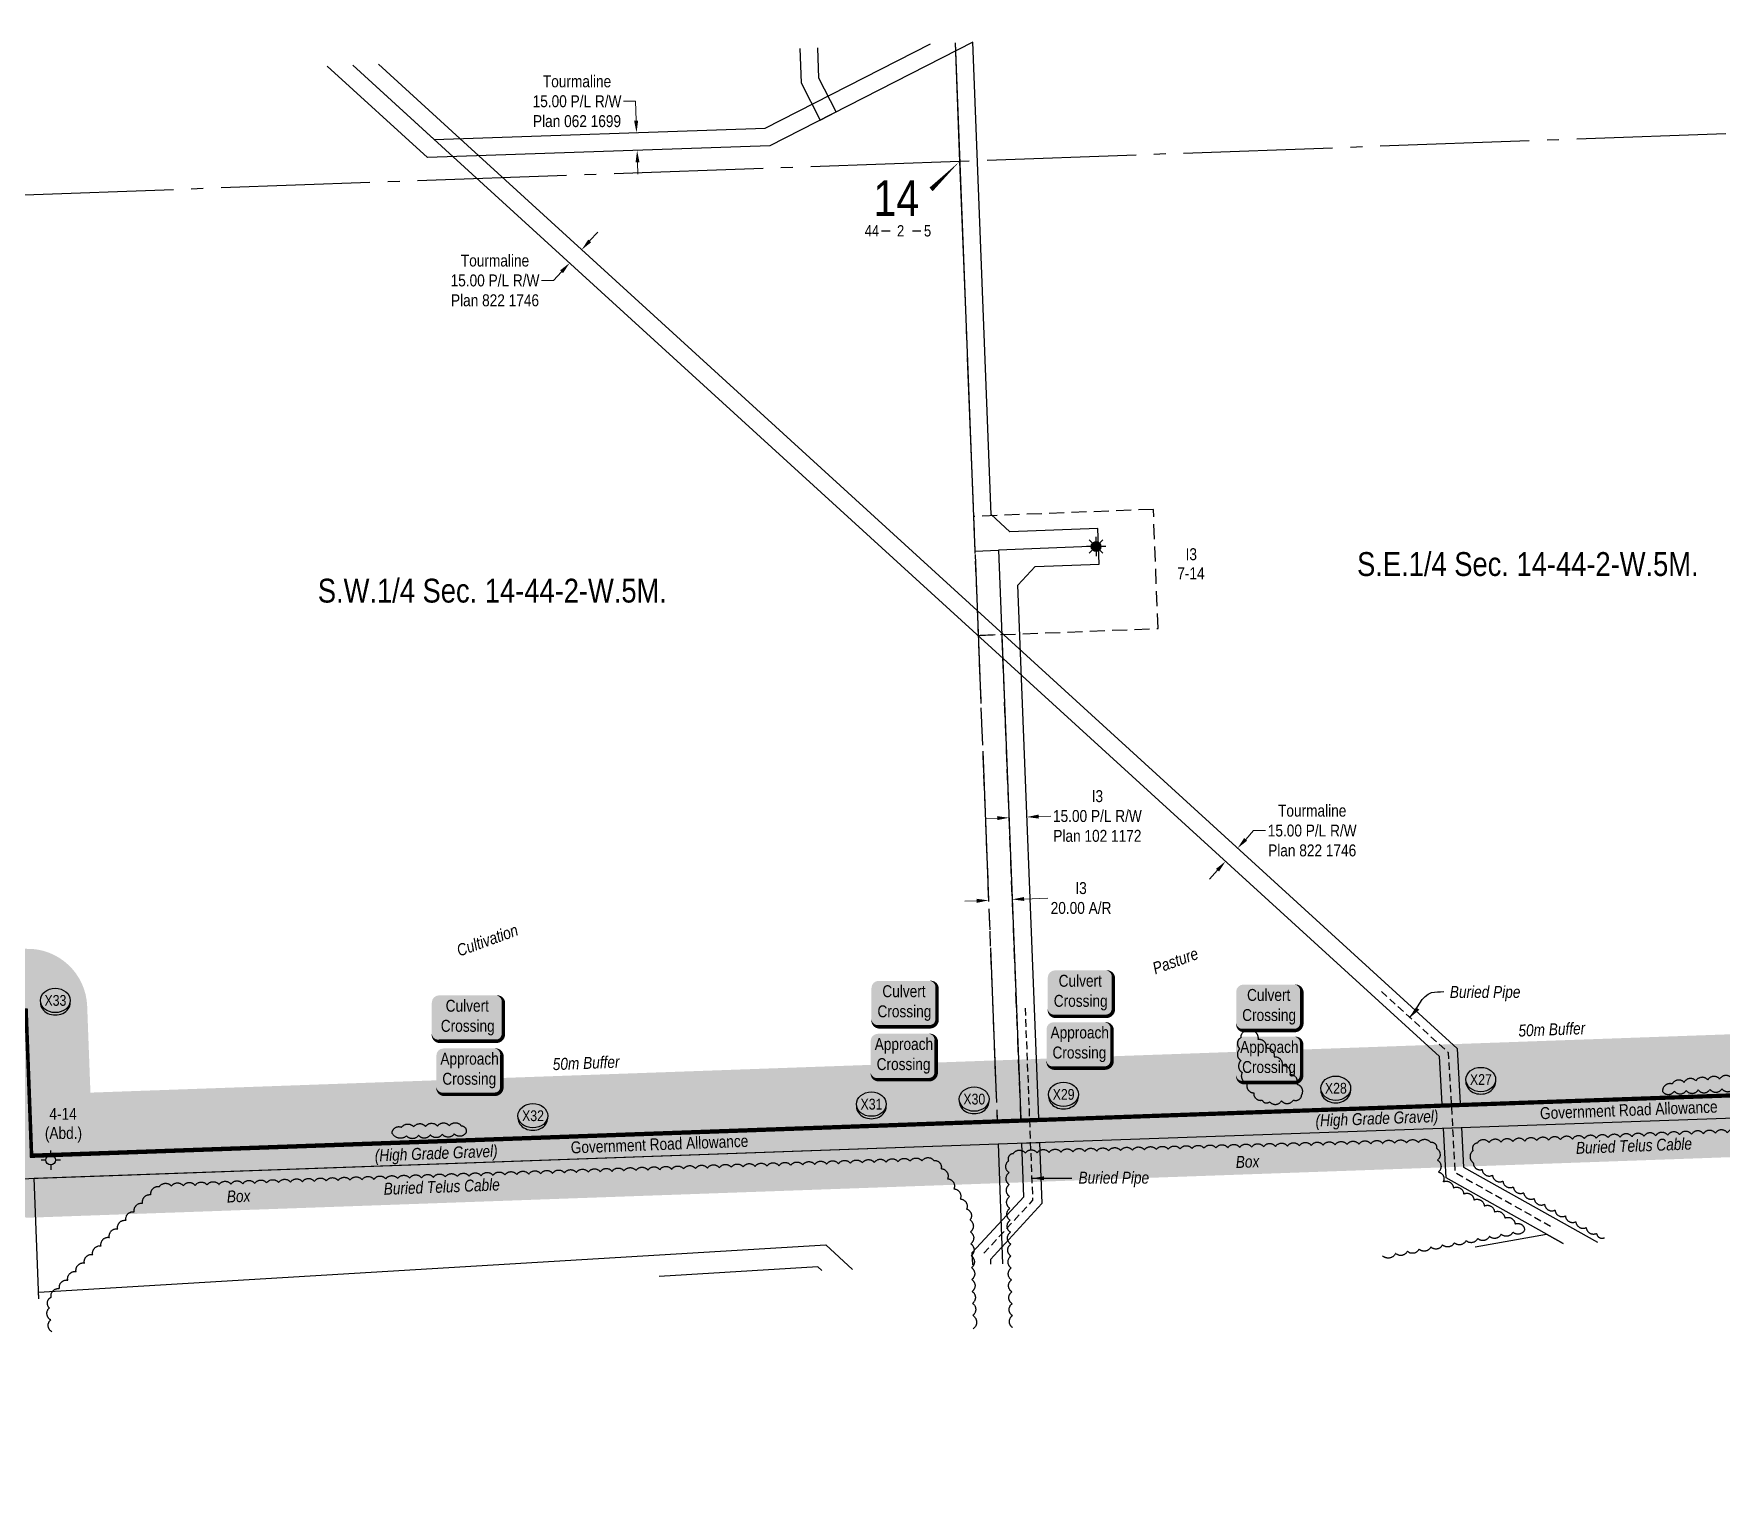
# Model space of a CAD drawing. Extents: x 686576 to 694196, y 5850445 to 5855412.
# Drawn here: x 689162 to 690578, y 5851791 to 5853026 of the extents above; entities that cross this region are included whole.
import ezdxf
from ezdxf.enums import TextEntityAlignment as Align

# ---------------------------------------------------------------- set-up
doc = ezdxf.new("R2010")
doc.units = 0
doc.header["$LTSCALE"] = 5
doc.header["$PDSIZE"] = 0.5
for name, pattern in [('0', [1, 1, 0]), ('foc-ACCESSROAD', [3.75, 2.5, -1.25]), ('foc-QUARTERLINE', [33, 25, -3, 2, -3]), ('UG_PIPE', [1.875, 1.25, -0.625])]:
    doc.linetypes.add(name, pattern=pattern)
doc.layers.get('Defpoints').update_dxf_attribs({"color": 9})
for name, color, linetype in [('10', 1, 'Continuous'), ('9', 3, 'Continuous'), ('AS-PIPE-UG', 44, 'UG_PIPE'), ('AS-PIPE-UG-T', 44, 'Continuous'), ('AS-TELEPHONE-T', 224, 'Continuous'), ('AS-TELUS', 224, 'foc-TEL'), ('C-SYMBOL', 7, 'Continuous'), ('CG-NOTES', 7, 'Continuous'), ('F-AR', 190, 'foc-ACCESSROAD'), ('F-RW', 190, 'Continuous'), ('F-WS', 190, 'foc-ACCESSROAD'), ('F-WS-S', 190, 'Continuous'), ('L-QSEC', 8, 'foc-QUARTERLINE'), ('L-ROAD-T', 7, 'Continuous'), ('L-SEC', 7, 'Continuous'), ('L-SECLBL', 7, 'Continuous'), ('P-BUFFER-H 30m', 51, 'Continuous'), ('P-BUFFER-T', 40, 'Continuous'), ('P-CROSSINGS', 250, 'Continuous'), ('T-BUSH', 110, '0')]:
    doc.layers.add(name, color=color, linetype=linetype)
for name, color, linetype, lineweight in [('F-AR-T', 190, 'Continuous', 9), ('F-RW-T', 190, 'Continuous', 9), ('F-WS-T', 190, 'Continuous', 9), ('T-TEXT', 48, 'Continuous', 18)]:
    doc.layers.add(name, color=color, linetype=linetype, lineweight=lineweight)
doc.layers.add('P-PROPOSED-WL4', color=7, linetype='Continuous', true_color=0x5b5bc8)
doc.styles.add('175L', font='ARIALN.TTF', dxfattribs={"height": 20})
doc.styles.add('80', font='ARIALN.TTF', dxfattribs={"height": 10})
doc.styles.add('80CG', font='ARIALN.TTF', dxfattribs={"height": 10})
doc.styles.add('80L', font='ARIALN.TTF', dxfattribs={"height": 10})
doc.styles.add('80LS', font='ARIALNI.TTF', dxfattribs={"height": 10})
doc.styles.add('Crossing', font='ARIALN.TTF', dxfattribs={"height": 10})
doc.styles.add('foc-LtypeFont', font='ARIALN.TTF', dxfattribs={"height": 7.35})
doc.styles.add('SIMPLEX', font='ARIALN.TTF')
doc.linetypes.add('foc-TEL', pattern='A,2,-1,["T",foc-LtypeFont,S=0.2,R=0,X=-0.425,Y=-0.75],-1.24,8', length=12.24)
doc.linetypes.add('foc-TEL-NOLINE', pattern='A,0,-2,["T",foc-LtypeFont,S=0.2,R=0,X=-0.425,Y=-0.75],-10.24', length=12.24)
doc.dimstyles.new('Compass 5 000', dxfattribs={"dimscale": 5, "dimtxt": 9, "dimasz": 2, "dimexe": 0.2, "dimexo": 0.0625, "dimgap": 0.5, "dimtad": 0, "dimtih": 1, "dimtoh": 1, "dimzin": 0, "dimdsep": 46, "dimtxsty": '80CG', "dimcen": 0.1, "dimse1": 1, "dimse2": 1, "dimclrd": 256, "dimclrt": 256, "dimaunit": 1, "dimadec": 4, "dimazin": 0, "dimtfac": 0.06, "dimtofl": 0, "dimtmove": 0, "dimatfit": 1, "dimfxl": 0.2, "dimtolj": 1, "dimtzin": 0, "dimlwd": -1, "dimarcsym": 0})

# ---------------------------------------------------------------- blocks, each defined once
blk = doc.blocks.new('L-SECLBL')
at = {"layer": '9', "color": 7}
for p, q in [((-5.1, -27.8), (-12.3, -27.8)), ((20.7, -27.8), (13.5, -27.8))]:
    blk.add_line(p, q, dxfattribs=at)
at = {"layer": '10', "color": 2, "style": 'SIMPLEX'}
blk.add_attdef('SEC', text='', height=30, dxfattribs=at).set_placement((0, 0), align=Align.MIDDLE)
at = {"layer": '10', "color": 5, "style": '80L'}
blk.add_attdef('TWP', text='', height=9.5, dxfattribs=at).set_placement((-14.4, -27.4), align=Align.MIDDLE_RIGHT)
blk.add_attdef('RGE', text='', height=9.5, dxfattribs=at).set_placement((3.6, -27.4), align=Align.MIDDLE_CENTER)
blk.add_attdef('MER', text='', height=9.5, dxfattribs=at).set_placement((23.2, -27.4), align=Align.MIDDLE_LEFT)
blk = doc.blocks.new('*D62')
at = {"layer": 'Defpoints', "color": 0, "transparency": 16777216}
for p in [(689960.8, 5852351.3), (689980.7, 5852352.1), (689962.9, 5852298.8)]:
    blk.add_point(p, dxfattribs=at)
at = {"layer": 'F-AR-T', "transparency": 16777216}
for p, q in [((689952.9, 5852298.4), (689942.9, 5852298)), ((689992.8, 5852299.9), (690012.7, 5852300.7))]:
    blk.add_line(p, q, dxfattribs=at)
for points in [[(689952.8, 5852300.1), (689953, 5852296.7), (689962.9, 5852298.8)], [(689992.7, 5852301.6), (689992.8, 5852298.3), (689982.8, 5852299.6)]]:
    blk.add_solid(points, dxfattribs=at)
at = {"layer": 'F-AR-T', "transparency": 16777216, "insert": (690040.5, 5852300.7), "char_height": 10, "attachment_point": 5, "style": '80CG'}
blk.add_mtext('\\A1;I3\\P20.00 A/R', dxfattribs=at)
blk = doc.blocks.new('*D76')
at = {"layer": 'Defpoints', "color": 0, "transparency": 16777216}
for p in [(689611.5, 5852833.4), (689651.9, 5852816.9), (689641.8, 5852805.8)]:
    blk.add_point(p, dxfattribs=at)
at = {"layer": 'F-RW-T', "transparency": 16777216}
for p, q in [((689628.3, 5852851.9), (689635.1, 5852859.3)), ((689598, 5852818.7), (689588, 5852818.7)), ((689604.8, 5852826), (689598, 5852818.7))]:
    blk.add_line(p, q, dxfattribs=at)
for points in [[(689627.1, 5852853), (689629.6, 5852850.8), (689621.6, 5852844.5)], [(689603.5, 5852827.2), (689606, 5852824.9), (689611.5, 5852833.4)]]:
    blk.add_solid(points, dxfattribs=at)
at = {"layer": 'F-RW-T', "transparency": 16777216, "insert": (689548.9, 5852818.7), "char_height": 10, "attachment_point": 5, "style": '80CG'}
blk.add_mtext('\\A1;Tourmaline\\P15.00 P/L R/W\\PPlan 822 1746', dxfattribs=at)
blk = doc.blocks.new('*D77')
at = {"layer": 'Defpoints', "color": 0, "transparency": 16777216}
for p in [(689608.7, 5852940.8), (689667.6, 5852942.8), (689609.2, 5852925.8)]:
    blk.add_point(p, dxfattribs=at)
at = {"layer": 'F-RW-T', "transparency": 16777216}
for p, q in [((689666.7, 5852969), (689656.7, 5852969)), ((689667.3, 5852952.8), (689666.7, 5852969)), ((689668.5, 5852917.8), (689668.8, 5852907.8))]:
    blk.add_line(p, q, dxfattribs=at)
for points in [[(689669, 5852952.8), (689665.6, 5852952.7), (689667.6, 5852942.8)], [(689670.1, 5852917.9), (689666.8, 5852917.8), (689668.1, 5852927.8)]]:
    blk.add_solid(points, dxfattribs=at)
at = {"layer": 'F-RW-T', "transparency": 16777216, "insert": (689617.7, 5852969), "char_height": 10, "attachment_point": 5, "style": '80CG'}
blk.add_mtext('\\A1;Tourmaline\\P15.00 P/L R/W\\PPlan 062 1699', dxfattribs=at)
blk = doc.blocks.new('*D78')
at = {"layer": 'Defpoints', "color": 0, "transparency": 16777216}
for p in [(690127.4, 5852383.1), (690117.3, 5852372), (690171.8, 5852342.5)]:
    blk.add_point(p, dxfattribs=at)
at = {"layer": 'F-RW-T', "transparency": 16777216}
for p, q in [((690178.6, 5852349.9), (690185.3, 5852357.3)), ((690185.3, 5852357.3), (690195.3, 5852357.3)), ((690155, 5852324.1), (690148.2, 5852316.7))]:
    blk.add_line(p, q, dxfattribs=at)
for points in [[(690177.3, 5852351.1), (690179.8, 5852348.8), (690171.8, 5852342.5)], [(690153.7, 5852325.2), (690156.2, 5852323), (690161.7, 5852331.5)]]:
    blk.add_solid(points, dxfattribs=at)
at = {"layer": 'F-RW-T', "transparency": 16777216, "insert": (690234.4, 5852357.3), "char_height": 10, "attachment_point": 5, "style": '80CG'}
blk.add_mtext('\\A1;Tourmaline\\P15.00 P/L R/W\\PPlan 822 1746', dxfattribs=at)
blk = doc.blocks.new('xing2')
h = blk.add_hatch(color=50)
h.dxf.hatch_style = 1
edge = h.paths.add_edge_path()
edge.add_ellipse((0, 0), major_axis=(-12.5, 0), ratio=0.816297, start_angle=0, end_angle=360)
h = blk.add_hatch(color=250)
h.dxf.hatch_style = 1
edge = h.paths.add_edge_path()
edge.add_ellipse((0, -2), major_axis=(-12.5, 0), ratio=0.816297, start_angle=0, end_angle=180)
edge.add_line((12.5, -2), (12.5, 0))
edge.add_ellipse((0, 0), major_axis=(-12.5, 0), ratio=0.816297, start_angle=0, end_angle=180, ccw=False)
edge.add_line((-12.5, 0), (-12.5, -2))
at = {"color": 250}
blk.add_ellipse((0, 0), major_axis=(-12.5, 0), ratio=0.816297, dxfattribs=at)
blk.add_ellipse((0, -2), major_axis=(-12.5, 0), ratio=0.816297, start_param=0, end_param=3.141593, dxfattribs=at)
at = {"color": 250, "style": 'Crossing'}
blk.add_attdef('CROSSING', text='', height=9, dxfattribs=at).set_placement((0.1, 0), align=Align.MIDDLE_CENTER)
at = {"color": 250, "style": 'Crossing', "flags": 1}
for tag, p in [('OWNER', (0.1, -12.5)), ('DESCRIPTION', (0.1, -25.8)), ('LOCATION', (0.1, -39.3)), ('DWG_REF', (0.1, -52.8))]:
    blk.add_attdef(tag, text='', height=9, dxfattribs=at).set_placement(p, align=Align.MIDDLE_CENTER)
blk = doc.blocks.new('GABD')
for p, q in [((-0.81, 0), (-1.62, 0)), ((0, 0.81), (0, 1.62)), ((1.62, 0), (0.81, 0)), ((0, -0.81), (0, -1.62))]:
    blk.add_line(p, q)
blk.add_circle((0, 0), 0.8)
blk = doc.blocks.new('GAS')
h = blk.add_hatch(color=255)
h.dxf.hatch_style = 1
edge = h.paths.add_edge_path()
edge.add_arc((0, 0), 0.9, 0, 360)
for p, q in [((-0.81, 0), (-1.62, 0)), ((-0.57, 0.57), (-1.14, 1.14)), ((0, 0.81), (0, 1.62)), ((0.57, 0.57), (1.14, 1.14)), ((1.62, 0), (0.81, 0)), ((-0.57, -0.57), (-1.14, -1.14)), ((0, -0.81), (0, -1.62)), ((1.14, -1.14), (0.57, -0.57))]:
    blk.add_line(p, q)
blk.add_circle((0, 0), 0.8)
blk = doc.blocks.new('*U54')
h = blk.add_hatch(color=254)
edge = h.paths.add_edge_path()
edge.add_line((-21.5, -20), (21.5, -20))
edge.add_arc((21.5, -14), 6, 270, 360)
edge.add_line((27.5, -14), (27.5, 12.5))
edge.add_arc((21.5, 12.5), 6, 0, 90)
edge.add_line((21.5, 18.5), (-21.5, 18.5))
edge.add_arc((-21.5, 12.5), 6, 90, 180)
edge.add_line((-27.5, 12.5), (-27.5, -14))
edge.add_arc((-21.5, -14), 6, 180, 270)
at = {"color": 160, "flags": 128}
blk.add_lwpolyline([(-21.5, -20, 3, 3, 0), (21.5, -20, 3, 3, 0.414214), (27.5, -14, 3, 3, 0), (27.5, 12.5, 3, 0, 0.414214), (21.5, 18.5, 0, 0, 0), (-21.5, 18.5, 0, 0, 0.414214), (-27.5, 12.5, 0, 0, 0), (-27.5, -14, 0, 3, 0.414214)], format="xyseb", close=True, dxfattribs=at)
at = {"color": 160, "style": '80'}
blk.add_attdef('ENTER_TEXT_001', (-26.8, -4.9), '', height=10, dxfattribs=at)
blk = doc.blocks.new('*U55')
h = blk.add_hatch(color=254)
edge = h.paths.add_edge_path()
edge.add_line((-21.5, -20), (21.5, -20))
edge.add_arc((21.5, -14), 6, 270, 360)
edge.add_line((27.5, -14), (27.5, 12.5))
edge.add_arc((21.5, 12.5), 6, 0, 90)
edge.add_line((21.5, 18.5), (-21.5, 18.5))
edge.add_arc((-21.5, 12.5), 6, 90, 180)
edge.add_line((-27.5, 12.5), (-27.5, -14))
edge.add_arc((-21.5, -14), 6, 180, 270)
at = {"color": 160, "flags": 128}
blk.add_lwpolyline([(-21.5, -20, 3, 3, 0), (21.5, -20, 3, 3, 0.414214), (27.5, -14, 3, 3, 0), (27.5, 12.5, 3, 0, 0.414214), (21.5, 18.5, 0, 0, 0), (-21.5, 18.5, 0, 0, 0.414214), (-27.5, 12.5, 0, 0, 0), (-27.5, -14, 0, 3, 0.414214)], format="xyseb", close=True, dxfattribs=at)
at = {"color": 160, "style": '80'}
blk.add_attdef('ENTER_TEXT_001', (-26.8, -4.9), '', height=10, dxfattribs=at)
blk = doc.blocks.new('*U56')
h = blk.add_hatch(color=254)
edge = h.paths.add_edge_path()
edge.add_line((-21.5, -20), (21.5, -20))
edge.add_arc((21.5, -14), 6, 270, 360)
edge.add_line((27.5, -14), (27.5, 12.5))
edge.add_arc((21.5, 12.5), 6, 0, 90)
edge.add_line((21.5, 18.5), (-21.5, 18.5))
edge.add_arc((-21.5, 12.5), 6, 90, 180)
edge.add_line((-27.5, 12.5), (-27.5, -14))
edge.add_arc((-21.5, -14), 6, 180, 270)
at = {"color": 160, "flags": 128}
blk.add_lwpolyline([(-21.5, -20, 3, 3, 0), (21.5, -20, 3, 3, 0.414214), (27.5, -14, 3, 3, 0), (27.5, 12.5, 3, 0, 0.414214), (21.5, 18.5, 0, 0, 0), (-21.5, 18.5, 0, 0, 0.414214), (-27.5, 12.5, 0, 0, 0), (-27.5, -14, 0, 3, 0.414214)], format="xyseb", close=True, dxfattribs=at)
at = {"color": 160, "style": '80'}
blk.add_attdef('ENTER_TEXT_001', (-26.8, -4.9), '', height=10, dxfattribs=at)
blk = doc.blocks.new('*U57')
h = blk.add_hatch(color=254)
edge = h.paths.add_edge_path()
edge.add_line((-24, -20), (24, -20))
edge.add_arc((24, -14), 6, 270, 360)
edge.add_line((30, -14), (30, 12.5))
edge.add_arc((24, 12.5), 6, 0, 90)
edge.add_line((24, 18.5), (-24, 18.5))
edge.add_arc((-24, 12.5), 6, 90, 180)
edge.add_line((-30, 12.5), (-30, -14))
edge.add_arc((-24, -14), 6, 180, 270)
at = {"color": 160, "flags": 128}
blk.add_lwpolyline([(-24, -20, 3, 3, 0), (24, -20, 3, 3, 0.414214), (30, -14, 3, 3, 0), (30, 12.5, 3, 0, 0.414214), (24, 18.5, 0, 0, 0), (-24, 18.5, 0, 0, 0.414214), (-30, 12.5, 0, 0, 0), (-30, -14, 0, 3, 0.414214)], format="xyseb", close=True, dxfattribs=at)
at = {"color": 160, "style": '80'}
blk.add_attdef('ENTER_TEXT_001', (-26.8, -4.9), '', height=10, dxfattribs=at)
blk = doc.blocks.new('*U35')
h = blk.add_hatch(color=59)
edge = h.paths.add_edge_path()
edge.add_line((-21.5, -20), (21.5, -20))
edge.add_arc((21.5, -14), 6, 270, 360)
edge.add_line((27.5, -14), (27.5, 12.5))
edge.add_arc((21.5, 12.5), 6, 0, 90)
edge.add_line((21.5, 18.5), (-21.5, 18.5))
edge.add_arc((-21.5, 12.5), 6, 90, 180)
edge.add_line((-27.5, 12.5), (-27.5, -14))
edge.add_arc((-21.5, -14), 6, 180, 270)
at = {"color": 1, "flags": 128}
blk.add_lwpolyline([(-21.5, -20, 3, 3, 0), (21.5, -20, 3, 3, 0.414214), (27.5, -14, 3, 3, 0), (27.5, 12.5, 3, 0, 0.414214), (21.5, 18.5, 0, 0, 0), (-21.5, 18.5, 0, 0, 0.414214), (-27.5, 12.5, 0, 0, 0), (-27.5, -14, 0, 3, 0.414214)], format="xyseb", close=True, dxfattribs=at)
blk.add_lwpolyline([(41.2, -43.8, 0, 7.5, 0), (0, 0, 0, 0, 0)], format="xyseb", dxfattribs=at)
at = {"color": 1, "style": '80'}
blk.add_attdef('ENTER_TEXT_001', (-36, -5), '', height=10, dxfattribs=at)
blk = doc.blocks.new('*U36')
h = blk.add_hatch(color=59)
edge = h.paths.add_edge_path()
edge.add_line((-21.5, -20), (21.5, -20))
edge.add_arc((21.5, -14), 6, 270, 360)
edge.add_line((27.5, -14), (27.5, 12.5))
edge.add_arc((21.5, 12.5), 6, 0, 90)
edge.add_line((21.5, 18.5), (-21.5, 18.5))
edge.add_arc((-21.5, 12.5), 6, 90, 180)
edge.add_line((-27.5, 12.5), (-27.5, -14))
edge.add_arc((-21.5, -14), 6, 180, 270)
at = {"color": 1, "flags": 128}
blk.add_lwpolyline([(-21.5, -20, 3, 3, 0), (21.5, -20, 3, 3, 0.414214), (27.5, -14, 3, 3, 0), (27.5, 12.5, 3, 0, 0.414214), (21.5, 18.5, 0, 0, 0), (-21.5, 18.5, 0, 0, 0.414214), (-27.5, 12.5, 0, 0, 0), (-27.5, -14, 0, 3, 0.414214)], format="xyseb", close=True, dxfattribs=at)
blk.add_lwpolyline([(-60.5, -65, 0, 7.5, 0), (0, 0, 0, 0, 0)], format="xyseb", dxfattribs=at)
at = {"color": 1, "style": '80'}
blk.add_attdef('ENTER_TEXT_001', (-36, -5), '', height=10, dxfattribs=at)
blk = doc.blocks.new('*U37')
h = blk.add_hatch(color=59)
edge = h.paths.add_edge_path()
edge.add_line((-21.5, -20), (21.5, -20))
edge.add_arc((21.5, -14), 6, 270, 360)
edge.add_line((27.5, -14), (27.5, 12.5))
edge.add_arc((21.5, 12.5), 6, 0, 90)
edge.add_line((21.5, 18.5), (-21.5, 18.5))
edge.add_arc((-21.5, 12.5), 6, 90, 180)
edge.add_line((-27.5, 12.5), (-27.5, -14))
edge.add_arc((-21.5, -14), 6, 180, 270)
at = {"color": 1, "flags": 128}
blk.add_lwpolyline([(-21.5, -20, 3, 3, 0), (21.5, -20, 3, 3, 0.414214), (27.5, -14, 3, 3, 0), (27.5, 12.5, 3, 0, 0.414214), (21.5, 18.5, 0, 0, 0), (-21.5, 18.5, 0, 0, 0.414214), (-27.5, 12.5, 0, 0, 0), (-27.5, -14, 0, 3, 0.414214)], format="xyseb", close=True, dxfattribs=at)
blk.add_lwpolyline([(-1.9, -58.7, 0, 7.5, 0), (0, 0, 0, 0, 0)], format="xyseb", dxfattribs=at)
at = {"color": 1, "style": '80'}
blk.add_attdef('ENTER_TEXT_001', (-36, -5), '', height=10, dxfattribs=at)
blk = doc.blocks.new('*U28')
h = blk.add_hatch(color=59)
edge = h.paths.add_edge_path()
edge.add_line((-21.5, -20), (21.5, -20))
edge.add_arc((21.5, -14), 6, 270, 360)
edge.add_line((27.5, -14), (27.5, 12.5))
edge.add_arc((21.5, 12.5), 6, 0, 90)
edge.add_line((21.5, 18.5), (-21.5, 18.5))
edge.add_arc((-21.5, 12.5), 6, 90, 180)
edge.add_line((-27.5, 12.5), (-27.5, -14))
edge.add_arc((-21.5, -14), 6, 180, 270)
at = {"color": 1, "flags": 128}
blk.add_lwpolyline([(-21.5, -20, 3, 3, 0), (21.5, -20, 3, 3, 0.414214), (27.5, -14, 3, 3, 0), (27.5, 12.5, 3, 0, 0.414214), (21.5, 18.5, 0, 0, 0), (-21.5, 18.5, 0, 0, 0.414214), (-27.5, 12.5, 0, 0, 0), (-27.5, -14, 0, 3, 0.414214)], format="xyseb", close=True, dxfattribs=at)
blk.add_lwpolyline([(39.3, -57.9, 0, 7.5, 0), (0, 0, 0, 0, 0)], format="xyseb", dxfattribs=at)
at = {"color": 1, "style": '80'}
blk.add_attdef('ENTER_TEXT_001', (-36, -5), '', height=10, dxfattribs=at)
blk = doc.blocks.new('*D60')
at = {"layer": 'Defpoints', "color": 0, "transparency": 16777216}
for p in [(689979.9, 5852375.4), (689994.8, 5852376), (689995.1, 5852368.7)]:
    blk.add_point(p, dxfattribs=at)
at = {"layer": 'F-RW-T', "transparency": 16777216}
for p, q in [((689970.2, 5852367.8), (689960.2, 5852367.4)), ((690005.1, 5852369.1), (690015.1, 5852369.5))]:
    blk.add_line(p, q, dxfattribs=at)
for points in [[(689970.1, 5852369.4), (689970.3, 5852366.1), (689980.2, 5852368.1)], [(690005, 5852370.8), (690005.1, 5852367.4), (689995.1, 5852368.7)]]:
    blk.add_solid(points, dxfattribs=at)
at = {"layer": 'F-RW-T', "transparency": 16777216, "insert": (690054.2, 5852369.5), "char_height": 10, "attachment_point": 5, "style": '80CG'}
blk.add_mtext('\\A1;I3\\P15.00 P/L R/W\\PPlan 102 1172', dxfattribs=at)

msp = doc.modelspace()

# ---------------------------------------------------------------- hatches: boundary and pattern name
at = {"layer": 'P-BUFFER-H 30m'}
h = msp.add_hatch(color=256, dxfattribs=at)
h.dxf.hatch_style = 1
edge = h.paths.add_edge_path()
edge.add_line((692485.285, 5850546.224), (693234.672, 5850576.164))
edge.add_arc((693232.676, 5850626.124), 50, 272.287877, 362.287866)
edge.add_line((693282.637, 5850628.12), (693278.626, 5850728.505))
edge.add_arc((693228.666, 5850726.509), 50, 2.287866, 92.287866)
edge.add_line((693226.67, 5850776.47), (693223.672, 5850776.35))
edge.add_arc((693225.668, 5850726.39), 50, 92.287866, 182.287866)
edge.add_line((693175.708, 5850724.394), (693177.603, 5850676.966))
edge.add_line((693177.603, 5850676.966), (692534.182, 5850651.26))
edge.add_line((692534.182, 5850651.26), (692529.376, 5850774.462))
edge.add_arc((692479.414, 5850772.513), 50, 2.233701, 40.448379)
edge.add_line((692517.464, 5850804.951), (692013.475, 5851396.124))
edge.add_line((692013.475, 5851396.124), (691332.729, 5852195.181))
edge.add_arc((691294.669, 5852162.755), 50, 40.428902, 92.157267)
edge.add_line((691292.786, 5852212.72), (690776.752, 5852193.281))
edge.add_line((690776.752, 5852193.281), (689968.222, 5852164.524))
edge.add_line((689968.222, 5852164.524), (689209.528, 5852137.539))
edge.add_line((689209.528, 5852137.539), (689206.801, 5852210.075))
edge.add_arc((689156.836, 5852208.197), 50, 2.15307, 92.15307)
edge.add_line((689154.957, 5852258.161), (689134.896, 5852257.407))
edge.add_arc((689136.775, 5852207.442), 50, 92.15307, 182.133807)
edge.add_line((689086.809, 5852205.581), (689089.508, 5852133.156))
edge.add_line((689089.508, 5852133.156), (688334.288, 5852104.552))
edge.add_line((688334.288, 5852104.552), (687584.019, 5852076.138))
edge.add_line((687584.019, 5852076.138), (687563.311, 5852622.77))
edge.add_arc((687513.347, 5852620.878), 50, 2.169403, 92.169403)
edge.add_line((687511.455, 5852670.842), (687481.315, 5852669.7))
edge.add_arc((687483.207, 5852619.736), 50, 92.169403, 182.169403)
edge.add_line((687433.243, 5852617.843), (687433.357, 5852614.845))
edge.add_arc((687483.321, 5852616.738), 50, 182.169403, 244.990014)
edge.add_line((687462.182, 5852571.426), (687483.098, 5852019.277))
edge.add_arc((687533.063, 5852021.169), 50, 182.169403, 272.168912)
edge.add_line((687534.955, 5851971.205), (688338.186, 5852001.626))
edge.add_line((688338.186, 5852001.626), (689146.336, 5852032.234))
edge.add_arc((689144.443, 5852082.198), 50, 272.168987, 280.122251)
edge.add_arc((689158.552, 5852082.692), 50, 263.890944, 272.037006)
edge.add_line((689160.329, 5852032.724), (689971.883, 5852061.589))
edge.add_line((689971.883, 5852061.589), (690780.468, 5852090.348))
edge.add_arc((690778.691, 5852140.316), 50, 272.037006, 272.157267)
edge.add_line((690780.573, 5852090.352), (691270.987, 5852108.825))
edge.add_line((691270.987, 5852108.825), (691935.081, 5851329.315))
edge.add_line((691935.081, 5851329.315), (692427.17, 5850752.101))
edge.add_line((692427.17, 5850752.101), (692433.327, 5850594.236))
edge.add_arc((692483.289, 5850596.185), 50, 182.233701, 272.287877)

# ---------------------------------------------------------------- linework, layer by layer
at = {"layer": 'AS-PIPE-UG', "flags": 128}
for points in [[(690292.468, 5852222.365), (690348.563, 5852171.194), (690351.021, 5852128.249), (690354.158, 5852070.554), (690434.57, 5852025.446)], [(689958.923, 5852002.791), (690000.114, 5852047.31), (689997.476, 5852115.484), (689993.81, 5852209.337)]]:
    msp.add_lwpolyline(points, dxfattribs=at)
at = {"layer": 'AS-TELUS', "linetype": 'foc-TEL-NOLINE', "flags": 128}
msp.add_lwpolyline([(686607.197, 5851968.954), (686725.132, 5851973.366), (687512.019, 5852003.243), (687537.041, 5852004.116), (688337.184, 5852034.495), (689142.251, 5852064.985), (689970.864, 5852094.457), (690779.391, 5852123.214)], dxfattribs=at)
at = {"layer": 'F-AR', "flags": 128}
msp.add_lwpolyline([(689990.068, 5852115.237), (689974.191, 5852521.703), (689954.206, 5852520.922), (689970.079, 5852114.556)], dxfattribs=at)
at = {"layer": 'F-RW', "flags": 128}
for points in [[(689949.605, 5853018.576), (689779.408, 5852931.675), (689492.166, 5852921.81), (689408.165, 5852998.456)], [(689429.671, 5852999.255), (689497.914, 5852937.016), (689775.602, 5852946.455), (689914.241, 5853017.262)], [(689804.694, 5853013.191), (689805.803, 5852984.468), (689821.756, 5852953.308)], [(689821.756, 5852953.308), (689835.098, 5852960.126), (689820.677, 5852988.356), (689819.698, 5853013.749)], [(689934.836, 5853018.027), (689951.364, 5852591.785), (689971.344, 5852592.565)], [(690055.254, 5852595.843), (690054.669, 5852610.825), (689980.747, 5852607.94), (689965.179, 5852622.341), (689949.659, 5853018.578)], [(689451.068, 5853000.05), (689519.363, 5852937.753), (689953.387, 5852541.881), (690355.902, 5852174.656), (690358.523, 5852128.364), (690343.533, 5852127.831), (690341.25, 5852167.713), (689513.772, 5852922.553), (689429.67, 5852999.255)], [(690004.97, 5852115.774), (689987.496, 5852563.183), (690001.896, 5852578.748), (690055.839, 5852580.853), (690055.839, 5852580.853), (690055.254, 5852595.843), (689971.344, 5852592.565), (689989.981, 5852115.234), (690004.97, 5852115.774)], [(690344.529, 5852107.754), (690359.619, 5852108.273), (690361.424, 5852075.075), (690473.756, 5852012.039)], [(690444.971, 5852010.992), (690346.893, 5852066.03), (690344.529, 5852107.754)], [(689949.597, 5851992.986), (689949.206, 5852003.329), (689992.502, 5852050.122), (689990.765, 5852095.135), (690005.754, 5852095.671), (690007.728, 5852044.496), (689964.428, 5851997.697), (689964.586, 5851993.531)], [(689166.123, 5851964.508), (689165.915, 5851970.093), (689826.44, 5852009.887), (689848.663, 5851989.318)], [(690371.074, 5852008.306), (690430.901, 5852018.905), (690444.999, 5852010.993)], [(689823.154, 5851988.39), (689819.844, 5851991.454), (689686.65, 5851983.429)]]:
    msp.add_lwpolyline(points, dxfattribs=at)
at = {"layer": 'F-WS'}
msp.add_lwpolyline([(689954.206, 5852520.922), (690105.091, 5852526.816), (690101.188, 5852626.74), (689950.303, 5852620.846)], close=True, dxfattribs=at)
at = {"layer": 'L-QSEC', "flags": 128}
for points in [[(689934.789, 5853018.026), (689938.673, 5852918.596)], [(690746.179, 5852947.626), (689938.673, 5852918.596)], [(689938.673, 5852918.596), (689131.38, 5852889.574)], [(689938.673, 5852918.596), (689970.08, 5852114.557)], [(689970.864, 5852094.457), (689974.667, 5851993.898)]]:
    msp.add_lwpolyline(points, dxfattribs=at)
at = {"layer": 'L-SEC', "flags": 128}
for points in [[(690778.581, 5852143.313), (689161.598, 5852085.801)], [(689970.864, 5852094.457), (690779.391, 5852123.214)], [(689162.353, 5852065.7), (689970.864, 5852094.457)], [(689166.113, 5851964.508), (689162.353, 5852065.7)]]:
    msp.add_lwpolyline(points, dxfattribs=at)
at = {"layer": 'L-SECLBL', "flags": 128}
msp.add_lwpolyline([(689938.673, 5852918.596, 0, 4, 0), (689914.712, 5852895.096, 0, 0, 0)], format="xyseb", dxfattribs=at)
at = {"layer": 'P-PROPOSED-WL4', "linetype": 'Continuous', "const_width": 3, "flags": 128}
msp.add_lwpolyline([(693232.374, 5850627.77), (692484.561, 5850597.894), (692477.767, 5850772.069), (691974.165, 5851362.789), (691293.947, 5852161.225), (690778.636, 5852141.814), (689160.155, 5852084.248), (689155.554, 5852206.633), (689138.492, 5852205.991), (689143.05, 5852083.644), (687534.826, 5852022.735), (687512.228, 5852619.273), (687483.591, 5852618.188)], dxfattribs=at)
at = {"layer": 'T-BUSH', "flags": 128}
for points in [[(690198.68, 5852129.916, 0.52056705), (690208.654, 5852130.628, 0.52056705), (690218.627, 5852131.34, 0.52056705), (690225.571, 5852135.582, 0.52056705), (690221.758, 5852144.343, 0.52056705), (690216.177, 5852152.598, 0.52056705), (690209.405, 5852159.955, 0.52056705), (690202.634, 5852167.312, 0.52056705), (690195.862, 5852174.669, 0.52056705), (690189.09, 5852182.026, 0.52056705), (690182.319, 5852189.383, 0.52056705), (690174.439, 5852183.592, 0.52056705), (690173.746, 5852174.364, 0.52056705), (690174.729, 5852164.413, 0.52056705), (690175.712, 5852154.463, 0.52056705), (690179.923, 5852145.65, 0.52056705), (690185.396, 5852137.282, 0.52056705), (690192.47, 5852131.246, 0.52056705)], [(690528.213, 5852138.378, 0.52056705), (690538.201, 5852138.844, 0.52056705), (690548.189, 5852139.31, 0.52056705), (690558.178, 5852139.776, 0.52056705), (690568.166, 5852140.242, 0.52056705), (690578.154, 5852140.708, 0.52056705), (690588.142, 5852141.174, 0.52056705), (690592.671, 5852146.311, 0.52056705), (690586.169, 5852149.714, 0.52056705), (690576.201, 5852148.935, 0.52056705), (690566.232, 5852148.156, 0.52056705), (690556.263, 5852147.377, 0.52056705), (690546.341, 5852146.17, 0.52056705), (690536.437, 5852144.795, 0.52056705)], [(689462.551, 5852103.791, -0.52056705), (689470.663, 5852108.455, -0.52056705), (689480.657, 5852108.767, -0.52056705), (689490.651, 5852109.078, -0.52056705), (689500.645, 5852109.39, -0.52056705), (689510.639, 5852109.702, -0.52056705), (689520.551, 5852109.745, -0.52056705), (689524.501, 5852103.941, -0.52056705), (689514.67, 5852103.035, -0.52056705), (689504.68, 5852102.604, -0.52056705), (689494.69, 5852102.172, -0.52056705), (689484.7, 5852101.741, -0.52056705), (689474.711, 5852101.309, -0.52056705)]]:
    msp.add_lwpolyline(points, format="xyb", close=True, dxfattribs=at)
for points in [[(690720.618, 5851881.14, 0.52056705), (690729.405, 5851876.369, 0.52056705), (690738.193, 5851871.598, 0.52056705), (690746.98, 5851866.827, 0.52056705), (690755.768, 5851862.057, 0.52056705), (690764.555, 5851857.286, 0.52056705), (690773.343, 5851852.515, 0.52056705), (690777.445, 5851855.228, 0.52056705), (690776.993, 5851865.217, 0.52056705), (690776.542, 5851875.206, 0.52056705), (690776.09, 5851885.195, 0.52056705), (690775.638, 5851895.183, 0.52056705), (690775.186, 5851905.172, 0.52056705), (690774.734, 5851915.161, 0.52056705), (690774.282, 5851925.15, 0.52056705), (690773.83, 5851935.139, 0.52056705), (690773.378, 5851945.127, 0.52056705), (690772.926, 5851955.116, 0.52056705), (690772.474, 5851965.105, 0.52056705), (690772.022, 5851975.094, 0.52056705), (690771.571, 5851985.083, 0.52056705), (690771.119, 5851995.071, 0.52056705), (690770.667, 5852005.06, 0.52056705), (690770.215, 5852015.049, 0.52056705), (690769.763, 5852025.038, 0.52056705), (690769.311, 5852035.027, 0.52056705), (690768.859, 5852045.015, 0.52056705), (690768.407, 5852055.004, 0.52056705), (690767.955, 5852064.993, 0.52056705), (690767.503, 5852074.982, 0.52056705), (690767.051, 5852084.97, 0.52056705), (690766.6, 5852094.959, 0.52056705), (690766.148, 5852104.948, 0.52056705), (690762.428, 5852111.372, 0.52056705), (690752.437, 5852110.958, 0.52056705), (690742.447, 5852110.543, 0.52056705), (690732.456, 5852110.128, 0.52056705), (690722.466, 5852109.714, 0.52056705), (690712.476, 5852109.299, 0.52056705), (690702.485, 5852108.885, 0.52056705), (690692.495, 5852108.47, 0.52056705), (690682.504, 5852108.055, 0.52056705), (690672.514, 5852107.641, 0.52056705), (690662.524, 5852107.226, 0.52056705), (690652.533, 5852106.811, 0.52056705), (690642.543, 5852106.397, 0.52056705), (690632.552, 5852105.982, 0.52056705), (690622.562, 5852105.567, 0.52056705), (690612.571, 5852105.153, 0.52056705), (690602.581, 5852104.738, 0.52056705), (690592.591, 5852104.323, 0.52056705), (690582.6, 5852103.909, 0.52056705), (690572.61, 5852103.494, 0.52056705), (690562.619, 5852103.08, 0.52056705), (690552.629, 5852102.665, 0.52056705), (690542.639, 5852102.25, 0.52056705), (690532.648, 5852101.836, 0.52056705), (690522.658, 5852101.421, 0.52056705), (690512.667, 5852101.006, 0.52056705), (690502.677, 5852100.592, 0.52056705), (690492.687, 5852100.177, 0.52056705), (690482.696, 5852099.762, 0.52056705), (690472.706, 5852099.348, 0.52056705), (690462.715, 5852098.933, 0.52056705), (690452.725, 5852098.518, 0.52056705), (690442.735, 5852098.104, 0.52056705), (690432.744, 5852097.689, 0.52056705), (690422.754, 5852097.274, 0.52056705), (690412.763, 5852096.86, 0.52056705), (690402.773, 5852096.445, 0.52056705), (690392.782, 5852096.031, 0.52056705), (690382.792, 5852095.616, 0.52056705), (690372.802, 5852095.201, 0.52056705), (690369.271, 5852088.773, 0.52056705), (690369.571, 5852078.779, 0.52056705), (690376.896, 5852073.054, 0.52056705), (690385.63, 5852068.187, 0.52056705), (690394.364, 5852063.319, 0.52056705), (690403.098, 5852058.451, 0.52056705), (690411.833, 5852053.583, 0.52056705), (690420.567, 5852048.715, 0.52056705), (690429.301, 5852043.847, 0.52056705), (690438.035, 5852038.98, 0.52056705), (690446.769, 5852034.112, 0.52056705), (690455.503, 5852029.244, 0.52056705), (690464.237, 5852024.376, 0.52056705), (690472.971, 5852019.508, 0.52056705), (690479.541, 5852015.847, 0.52056705)], [(689983.118, 5851940.473, -0.52056705), (689982.886, 5851950.47, -0.52056705), (689982.654, 5851960.466, -0.52056705), (689982.422, 5851970.462, -0.52056705), (689982.19, 5851980.459, -0.52056705), (689981.958, 5851990.455, -0.52056705), (689981.726, 5852000.451, -0.52056705), (689981.494, 5852010.448, -0.52056705), (689981.262, 5852020.444, -0.52056705), (689981.03, 5852030.44, -0.52056705), (689980.798, 5852040.437, -0.52056705), (689980.566, 5852050.433, -0.52056705), (689980.334, 5852060.429, -0.52056705), (689980.102, 5852070.426, -0.52056705), (689979.87, 5852080.422, -0.52056705), (689983.723, 5852086.533, -0.52056705), (689993.718, 5852086.801, -0.52056705), (690003.714, 5852087.07, -0.52056705), (690013.709, 5852087.338, -0.52056705), (690023.705, 5852087.606, -0.52056705), (690033.7, 5852087.875, -0.52056705), (690043.695, 5852088.143, -0.52056705), (690053.691, 5852088.411, -0.52056705), (690063.686, 5852088.68, -0.52056705), (690073.682, 5852088.948, -0.52056705), (690083.677, 5852089.217, -0.52056705), (690093.672, 5852089.485, -0.52056705), (690103.668, 5852089.753, -0.52056705), (690113.663, 5852090.022, -0.52056705), (690123.659, 5852090.29, -0.52056705), (690133.654, 5852090.558, -0.52056705), (690143.649, 5852090.827, -0.52056705), (690153.645, 5852091.095, -0.52056705), (690163.64, 5852091.364, -0.52056705), (690173.636, 5852091.632, -0.52056705), (690183.631, 5852091.9, -0.52056705), (690193.626, 5852092.169, -0.52056705), (690203.622, 5852092.437, -0.52056705), (690213.617, 5852092.706, -0.52056705), (690223.613, 5852092.974, -0.52056705), (690233.608, 5852093.242, -0.52056705), (690243.604, 5852093.511, -0.52056705), (690253.599, 5852093.779, -0.52056705), (690263.594, 5852094.047, -0.52056705), (690273.59, 5852094.316, -0.52056705), (690283.585, 5852094.584, -0.52056705), (690293.581, 5852094.853, -0.52056705), (690303.576, 5852095.121, -0.52056705), (690313.571, 5852095.389, -0.52056705), (690323.567, 5852095.658, -0.52056705), (690333.562, 5852095.926, -0.52056705), (690338.739, 5852090.861, -0.52056705), (690339.482, 5852080.89, -0.52056705), (690340.224, 5852070.919, -0.52056705), (690344.239, 5852062.727, -0.52056705), (690352.865, 5852057.669, -0.52056705), (690361.49, 5852052.612, -0.52056705), (690370.116, 5852047.554, -0.52056705), (690378.741, 5852042.496, -0.52056705), (690387.366, 5852037.438, -0.52056705), (690395.992, 5852032.38, -0.52056705), (690404.617, 5852027.322, -0.52056705), (690412.597, 5852022.379, -0.52056705), (690402.759, 5852020.592, -0.52056705), (690392.92, 5852018.805, -0.52056705), (690383.082, 5852017.018, -0.52056705), (690373.244, 5852015.232, -0.52056705), (690363.406, 5852013.445, -0.52056705), (690353.568, 5852011.658, -0.52056705), (690343.73, 5852009.872, -0.52056705), (690333.892, 5852008.085, -0.52056705), (690324.054, 5852006.298, -0.52056705), (690314.216, 5852004.512, -0.52056705), (690304.378, 5852002.725, -0.52056705), (690293.372, 5852000.726, -0.52056705)], [(689177.239, 5851937.018, -0.52056705), (689176.176, 5851946.96, -0.52056705), (689175.113, 5851956.903, -0.52056705), (689176.564, 5851965.976, -0.52056705), (689183.541, 5851973.138, -0.52056705), (689190.519, 5851980.3, -0.52056705), (689197.496, 5851987.462, -0.52056705), (689204.473, 5851994.624, -0.52056705), (689211.451, 5852001.786, -0.52056705), (689218.428, 5852008.949, -0.52056705), (689225.405, 5852016.111, -0.52056705), (689232.383, 5852023.273, -0.52056705), (689239.36, 5852030.435, -0.52056705), (689246.337, 5852037.597, -0.52056705), (689253.315, 5852044.76, -0.52056705), (689260.292, 5852051.922, -0.52056705), (689267.427, 5852058.728, -0.52056705), (689277.42, 5852059.065, -0.52056705), (689287.413, 5852059.401, -0.52056705), (689297.407, 5852059.738, -0.52056705), (689307.4, 5852060.074, -0.52056705), (689317.393, 5852060.411, -0.52056705), (689327.387, 5852060.747, -0.52056705), (689337.38, 5852061.084, -0.52056705), (689347.373, 5852061.42, -0.52056705), (689357.367, 5852061.756, -0.52056705), (689367.36, 5852062.093, -0.52056705), (689377.353, 5852062.429, -0.52056705), (689387.347, 5852062.766, -0.52056705), (689397.34, 5852063.102, -0.52056705), (689407.334, 5852063.439, -0.52056705), (689417.327, 5852063.775, -0.52056705), (689427.32, 5852064.112, -0.52056705), (689437.314, 5852064.448, -0.52056705), (689447.307, 5852064.785, -0.52056705), (689457.3, 5852065.121, -0.52056705), (689467.294, 5852065.458, -0.52056705), (689477.287, 5852065.794, -0.52056705), (689487.28, 5852066.131, -0.52056705), (689497.274, 5852066.467, -0.52056705), (689507.267, 5852066.804, -0.52056705), (689517.26, 5852067.14, -0.52056705), (689527.254, 5852067.477, -0.52056705), (689537.247, 5852067.813, -0.52056705), (689547.24, 5852068.15, -0.52056705), (689557.234, 5852068.486, -0.52056705), (689567.227, 5852068.823, -0.52056705), (689577.22, 5852069.159, -0.52056705), (689587.214, 5852069.496, -0.52056705), (689597.207, 5852069.832, -0.52056705), (689607.2, 5852070.169, -0.52056705), (689617.194, 5852070.505, -0.52056705), (689627.187, 5852070.842, -0.52056705), (689637.18, 5852071.178, -0.52056705), (689647.174, 5852071.514, -0.52056705), (689657.167, 5852071.851, -0.52056705), (689667.161, 5852072.187, -0.52056705), (689677.154, 5852072.524, -0.52056705), (689687.147, 5852072.86, -0.52056705), (689697.141, 5852073.197, -0.52056705), (689707.134, 5852073.533, -0.52056705), (689717.127, 5852073.87, -0.52056705), (689727.121, 5852074.206, -0.52056705), (689737.114, 5852074.543, -0.52056705), (689747.107, 5852074.879, -0.52056705), (689757.101, 5852075.216, -0.52056705), (689767.094, 5852075.552, -0.52056705), (689777.087, 5852075.889, -0.52056705), (689787.081, 5852076.225, -0.52056705), (689797.074, 5852076.562, -0.52056705), (689807.067, 5852076.898, -0.52056705), (689817.061, 5852077.235, -0.52056705), (689827.054, 5852077.571, -0.52056705), (689837.047, 5852077.908, -0.52056705), (689847.041, 5852078.244, -0.52056705), (689857.034, 5852078.581, -0.52056705), (689867.027, 5852078.917, -0.52056705), (689877.021, 5852079.254, -0.52056705), (689887.014, 5852079.59, -0.52056705), (689897.008, 5852079.927, -0.52056705), (689907.001, 5852080.263, -0.52056705), (689916.994, 5852080.6, -0.52056705), (689923.181, 5852073.759, -0.52056705), (689928.507, 5852065.297, -0.52056705), (689933.833, 5852056.834, -0.52056705), (689939.159, 5852048.372, -0.52056705), (689944.485, 5852039.909, -0.52056705), (689947.421, 5852030.72, -0.52056705), (689947.705, 5852020.725, -0.52056705), (689947.989, 5852010.73, -0.52056705), (689948.273, 5852000.735, -0.52056705), (689948.558, 5851990.741, -0.52056705), (689948.842, 5851980.746, -0.52056705), (689949.126, 5851970.751, -0.52056705), (689949.411, 5851960.756, -0.52056705), (689949.695, 5851950.761, -0.52056705), (689950.021, 5851939.296, -0.52056705)]]:
    msp.add_lwpolyline(points, format="xyb", dxfattribs=at)

# ---------------------------------------------------------------- block references
at = {"layer": 'CG-NOTES'}
ref = msp.add_blockref('*U55', (690040.094, 5852221.547), dxfattribs=at)
ref.add_attrib('ENTER_TEXT_001', 'Culvert', (690021.714, 5852226.35), dxfattribs={"layer": '0', "color": 160, "height": 10, "style": '80'})
ref.add_attrib('ENTER_TEXT_002', 'Crossing', (690017.618, 5852209.506), dxfattribs={"layer": '0', "color": 160, "height": 10, "style": '80'})
ref = msp.add_blockref('*U57', (689525.905, 5852200.613), dxfattribs=at)
ref.add_attrib('ENTER_TEXT_001', 'Culvert', (689507.525, 5852205.416), dxfattribs={"layer": '0', "color": 160, "height": 10, "style": '80'})
ref.add_attrib('ENTER_TEXT_002', 'Crossing', (689503.429, 5852188.572), dxfattribs={"layer": '0', "color": 160, "height": 10, "style": '80'})
ref = msp.add_blockref('*U56', (689892.203, 5852212.79), dxfattribs=at)
ref.add_attrib('ENTER_TEXT_001', 'Culvert', (689873.823, 5852217.594), dxfattribs={"layer": '0', "color": 160, "height": 10, "style": '80'})
ref.add_attrib('ENTER_TEXT_002', 'Crossing', (689869.727, 5852200.75), dxfattribs={"layer": '0', "color": 160, "height": 10, "style": '80'})
ref = msp.add_blockref('*U54', (690198.146, 5852209.668), dxfattribs=at)
ref.add_attrib('ENTER_TEXT_001', 'Culvert', (690179.766, 5852214.471), dxfattribs={"layer": '0', "color": 160, "height": 10, "style": '80'})
ref.add_attrib('ENTER_TEXT_002', 'Crossing', (690175.67, 5852197.627), dxfattribs={"layer": '0', "color": 160, "height": 10, "style": '80'})
ref = msp.add_blockref('*U36', (690039.013, 5852178.114), dxfattribs=dict(at, xscale=0.9990819249504513, yscale=0.9990819249504513, zscale=0.9990819249504513))
ref.add_attrib('ENTER_TEXT_001', 'Approach', (690014.912, 5852183.002), dxfattribs={"layer": '0', "color": 1, "height": 9.9908, "style": '80'})
ref.add_attrib('ENTER_TEXT_002', 'Crossing', (690016.558, 5852166.173), dxfattribs={"layer": '0', "color": 1, "height": 9.9908, "style": '80'})
ref = msp.add_blockref('*U37', (689891.51, 5852168.397), dxfattribs=dict(at, xscale=0.9990819249504513, yscale=0.9990819249504513, zscale=0.9990819249504513))
ref.add_attrib('ENTER_TEXT_001', 'Approach', (689867.409, 5852173.284), dxfattribs={"layer": '0', "color": 1, "height": 9.9908, "style": '80'})
ref.add_attrib('ENTER_TEXT_002', 'Crossing', (689869.055, 5852156.455), dxfattribs={"layer": '0', "color": 1, "height": 9.9908, "style": '80'})
ref = msp.add_blockref('*U35', (690198.068, 5852165.983), dxfattribs=dict(at, xscale=0.9990819249504513, yscale=0.9990819249504513, zscale=0.9990819249504513))
ref.add_attrib('ENTER_TEXT_001', 'Approach', (690173.967, 5852170.871), dxfattribs={"layer": '0', "color": 1, "height": 9.9908, "style": '80'})
ref.add_attrib('ENTER_TEXT_002', 'Crossing', (690175.612, 5852154.042), dxfattribs={"layer": '0', "color": 1, "height": 9.9908, "style": '80'})
ref = msp.add_blockref('*U28', (689527.183, 5852156.121), dxfattribs=dict(at, xscale=0.9990819249504513, yscale=0.9990819249504513, zscale=0.9990819249504513))
ref.add_attrib('ENTER_TEXT_001', 'Approach', (689503.082, 5852161.009), dxfattribs={"layer": '0', "color": 1, "height": 9.9908, "style": '80'})
ref.add_attrib('ENTER_TEXT_002', 'Crossing', (689504.728, 5852144.18), dxfattribs={"layer": '0', "color": 1, "height": 9.9908, "style": '80'})
at = {"layer": 'F-WS-S', "color": 6, "xscale": 4.99999999999996, "yscale": 4.99999999999996, "zscale": 4.99999999999996}
for name, p in [('GAS', (690053.081, 5852595.575)), ('GABD', (689176.198, 5852080.927))]:
    msp.add_blockref(name, p, dxfattribs=at)
at = {"layer": 'L-SECLBL'}
msp.add_blockref('L-SECLBL', (689885.528, 5852887.795), dxfattribs=at).add_auto_attribs({'SEC': '14', 'TWP': '44', 'RGE': '2', 'MER': '5'})
at = {"layer": 'P-CROSSINGS', "color": 6}
for p, values in [((689180.062, 5852214.874), {'CROSSING': 'X33'}), ((690254.161, 5852141.222), {'CROSSING': 'X28'}), ((690375.803, 5852148.519), {'CROSSING': 'X27'}), ((689864.595, 5852127.877), {'CROSSING': 'X31'}), ((689950.841, 5852132.108), {'CROSSING': 'X30'}), ((690025.795, 5852136.071), {'CROSSING': 'X29'}), ((689580.681, 5852118.15), {'CROSSING': 'X32'})]:
    msp.add_blockref('xing2', p, dxfattribs=at).add_auto_attribs(values)

# ---------------------------------------------------------------- texts
at = {"layer": 'AS-PIPE-UG-T', "char_height": 9.99901, "width": 58.82442, "attachment_point": 1, "line_spacing_factor": 0.961801, "style": '80L'}
for insert in [(690349.859, 5852226.994), (690038.39, 5852071.203)]:
    msp.add_mtext('{\\fArial Narrow|b0|i1|c0|p34;Buried Pipe}', dxfattribs=dict(at, insert=insert))
at = {"layer": 'AS-TELEPHONE-T', "char_height": 10, "attachment_point": 1, "rotation": 2.216959, "style": '80L'}
for insert in [(690455.125, 5852096.081), (689455.04, 5852061.746)]:
    msp.add_mtext_dynamic_manual_height_columns('\\pi0.29416;{\\fArial Narrow|b0|i1|c0|p34;Buried Telus Cable}', width=97.22544, gutter_width=50.007, heights=[0], dxfattribs=dict(at, insert=insert))
at = {"layer": 'C-SYMBOL', "color": 3, "style": '175L'}
for s, p in [('S.E.1/4 Sec. 14-44-2-W.5M.', (690415.316, 5852564.886)), ('S.W.1/4 Sec. 14-44-2-W.5M.', (689546.696, 5852542.577))]:
    msp.add_text(s, height=20, dxfattribs=at).set_placement(p, align=Align.BOTTOM_CENTER)
at = {"layer": 'F-WS-T', "char_height": 9.99901, "attachment_point": 1, "line_spacing_factor": 0.961801, "style": '80L'}
for s, insert, width in [('\\pi7.27072;I3\\P\\pi0.3137;7-14', (690120.921, 5852594.115), 22.46016), ('\\pi4.1848;4-14\\P\\pi0.39595;(Abd.)', (689170.917, 5852124.72), 30.59795)]:
    msp.add_mtext(s, dxfattribs=dict(at, insert=insert, width=width))
at = {"layer": 'L-ROAD-T', "style": '80L'}
for p in [(690499.939, 5852123.02), (689686.884, 5852094.305)]:
    msp.add_text('Government Road Allowance', height=10, rotation=2.170246, dxfattribs=at).set_placement(p, align=Align.MIDDLE_CENTER)
at = {"layer": 'P-BUFFER-T', "char_height": 9.99901, "attachment_point": 1, "rotation": 2.168912, "style": '80L'}
for insert in [(690406.74, 5852194.484), (689596.678, 5852166.346)]:
    msp.add_mtext_dynamic_manual_height_columns('\\pi0.45249;{\\fArial Narrow|b0|i1|c0|p34;50m Buffer}', width=57.13406, gutter_width=50.001, heights=[0], dxfattribs=dict(at, insert=insert))
at = {"layer": 'T-TEXT', "style": '80LS'}
for p in [(690288.683, 5852115.985), (689499.55, 5852086.742)]:
    msp.add_text('(High Grade Gravel)', height=10, rotation=2.170283, dxfattribs=at).set_placement(p, align=Align.MIDDLE_CENTER)
at = {"layer": 'T-TEXT', "char_height": 10, "attachment_point": 1, "style": '80L'}
for s, width, insert, rotation in [('\\pi0.61617;{\\fArial Narrow|b0|i1|c0|p34;Cultivation}', 53.4015, (689515.035, 5852260.775), 20), ('\\pi7.37947;{\\fArial Narrow|b0|i1|c0|p34;Pasture}', 53.4015, (690092.415, 5852243.489), 20), ('\\pi0.29898;{\\fArial Narrow|b0|i1|c0|p34;Box}', 20.27053, (690169.769, 5852084.202), 2.21032), ('\\pi0.29898;{\\fArial Narrow|b0|i1|c0|p34;Box}', 20.27053, (689323.445, 5852055.277), 2.21032)]:
    msp.add_mtext_dynamic_manual_height_columns(s, width=width, gutter_width=47.5, heights=[0], dxfattribs=dict(at, insert=insert, rotation=rotation))

# ---------------------------------------------------------------- dimensions: what is measured, and where the dimension line sits
at = {"layer": 'F-AR-T', "color": 6}
dim = msp.add_linear_dim(base=(689962.883, 5852298.781), p1=(689980.734, 5852352.071), p2=(689960.832, 5852351.293), angle=182.236887, text='I3\\P20.00 A/R', dimstyle='Compass 5 000', dxfattribs=at)
dim.commit()
dim.dimension.update_dxf_attribs({"geometry": '*D62', "text_midpoint": (690040.483, 5852300.729), "dimtype": 161})
at = {"layer": 'F-RW-T', "color": 6}
for base, p1, p2, angle, text, picture, middle in [((689667.633, 5852942.788), (689609.167, 5852925.828), (689608.659, 5852940.786), 91.945045, 'Tourmaline\\P15.00 P/L R/W\\PPlan 062 1699', '*D77', (689617.657, 5852969.006)), ((690171.832, 5852342.55), (690117.264, 5852372.009), (690127.378, 5852383.097), 47.631536, 'Tourmaline\\P15.00 P/L R/W\\PPlan 822 1746', '*D78', (690234.395, 5852357.326))]:
    dim = msp.add_linear_dim(base=base, p1=p1, p2=p2, angle=angle, text=text, dimstyle='Compass 5 000', dxfattribs=at)
    dim.commit()
    dim.dimension.update_dxf_attribs({"geometry": picture, "text_midpoint": middle, "dimtype": 161})
for p1, p2, distance, text, picture, middle in [((689651.928, 5852816.853), (689641.821, 5852805.772), -41.036, 'Tourmaline\\P15.00 P/L R/W\\PPlan 822 1746', '*D76', (689548.938, 5852818.65)), ((689979.907, 5852375.378), (689994.808, 5852375.96), -7.242, 'I3\\P15.00 P/L R/W\\PPlan 102 1172', '*D60', (690054.162, 5852369.504))]:
    dim = msp.add_aligned_dim(p1=p1, p2=p2, distance=distance, text=text, dimstyle='Compass 5 000', dxfattribs=at)
    dim.commit()
    dim.dimension.update_dxf_attribs({"geometry": picture, "text_midpoint": middle})

# ---------------------------------------------------------------- leaders
at = {"layer": 'AS-PIPE-UG-T', "path_type": 1}
for points in [[(690316.426, 5852200.509), (690334.579, 5852221.455), (690344.705, 5852222.234)], [(689999.402, 5852065.686), (690032.634, 5852065.76)]]:
    msp.add_leader(points, dimstyle='Compass 5 000', override={"dimgap": 0.5, "dimtad": 0}, dxfattribs=at)

doc.saveas('drawing.dxf')
